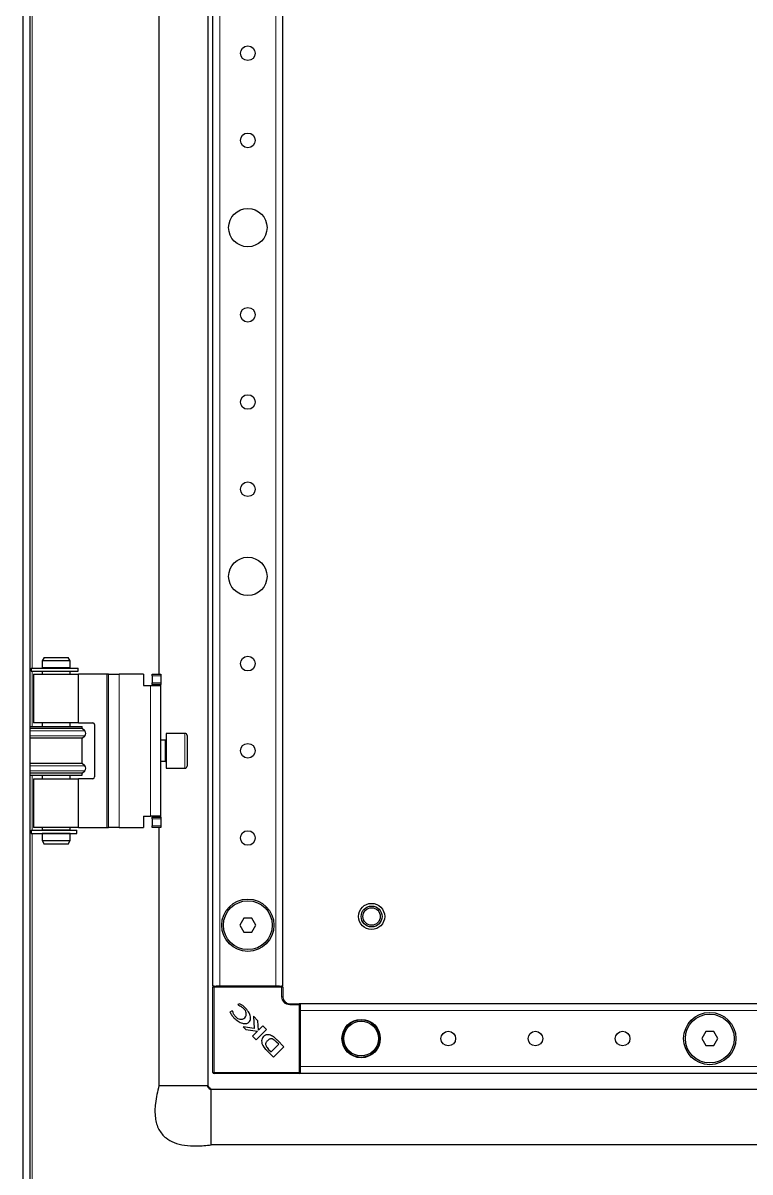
# Model space of a CAD drawing. Header units: millimetres. Extents: x -964 to 2908, y -1920 to 1219.
# Drawn here: x -619.4 to -410.9, y -1192 to -862.6 of the extents above; entities that cross this region are included whole.
import ezdxf

# ---------------------------------------------------------------- set-up
doc = ezdxf.new("R2010")
doc.units = ezdxf.units.MM

msp = doc.modelspace()

# ---------------------------------------------------------------- linework, layer by layer
at = {"color": 7, "linetype": 'Continuous', "lineweight": 25}
for p, q in [((-619.44, 756.28), (-619.44, -1198.72)), ((-617.44, 756.28), (-617.44, -1198.72)), ((-566.44, 724.78), (-566.44, -1167.22)), ((-564.94, -1138.72), (-564.94, 696.28)), ((-544.94, -1138.72), (-544.94, 696.28)), ((-580.44, -518.22), (-580.44, -1049.22)), ((-617.09, -1047.52), (-617.09, -1048.42)), ((-617.09, -1047.52), (-603.62, -1047.52)), ((-613.36, -1044.47), (-613.94, -1045.47)), ((-613.94, -1045.47), (-613.94, -1047.47)), ((-610.47, -1045.47), (-613.94, -1045.47)), ((-605.94, -1047.47), (-613.94, -1047.47)), ((-613.44, -1047.47), (-613.44, -1047.52)), ((-613.36, -1044.47), (-610.39, -1044.47)), ((-605.94, -1045.47), (-610.47, -1045.47)), ((-610.39, -1044.47), (-606.52, -1044.47)), ((-605.94, -1045.47), (-606.52, -1044.47)), ((-606.44, -1047.52), (-606.44, -1047.47)), ((-605.94, -1047.47), (-605.94, -1045.47)), ((-603.62, -1047.52), (-603.57, -1047.52)), ((-603.57, -1048.42), (-603.57, -1047.52)), ((-617.09, -1048.42), (-603.62, -1048.42)), ((-616.39, -1049.22), (-616.39, -1063.22)), ((-616.39, -1049.22), (-603.49, -1049.22)), ((-613.94, -1048.47), (-613.94, -1049.22)), ((-605.94, -1048.47), (-613.94, -1048.47)), ((-613.44, -1048.42), (-613.44, -1048.47)), ((-606.44, -1048.47), (-606.44, -1048.42)), ((-605.94, -1049.22), (-605.94, -1048.47)), ((-603.62, -1048.42), (-603.57, -1048.42)), ((-603.49, -1063.22), (-603.49, -1049.22)), ((-595.39, -1049.22), (-603.49, -1049.22)), ((-594.89, -1049.22), (-595.39, -1049.22)), ((-594.89, -1049.22), (-591.89, -1049.22)), ((-594.89, -1093.22), (-594.89, -1049.22)), ((-584.89, -1049.22), (-591.89, -1049.22)), ((-584.89, -1049.22), (-584.89, -1052.52)), ((-582.39, -1049.22), (-579.89, -1049.22)), ((-582.39, -1049.72), (-582.39, -1049.22)), ((-582.39, -1049.72), (-582.39, -1051.72)), ((-579.89, -1049.22), (-579.89, -1049.72)), ((-579.89, -1049.72), (-579.89, -1051.72)), ((-584.89, -1052.52), (-582.89, -1052.52)), ((-582.89, -1052.52), (-579.89, -1052.52)), ((-582.39, -1052.22), (-582.39, -1051.72)), ((-579.89, -1052.22), (-582.39, -1052.22)), ((-582.39, -1052.22), (-582.39, -1052.52)), ((-579.89, -1051.72), (-579.89, -1052.22)), ((-579.89, -1052.52), (-579.89, -1052.22)), ((-579.89, -1089.92), (-579.89, -1052.52)), ((-603.49, -1063.22), (-616.39, -1063.22)), ((-613.94, -1063.22), (-613.94, -1064.22)), ((-605.94, -1064.22), (-605.94, -1063.22)), ((-603.49, -1063.22), (-599.39, -1063.22)), ((-598.89, -1063.72), (-598.89, -1078.72)), ((-617.44, -1064.22), (-602.44, -1064.22)), ((-602.44, -1064.82), (-617.44, -1064.82)), ((-602.44, -1064.82), (-602.44, -1064.22)), ((-601.74, -1065.5), (-602.44, -1064.82)), ((-602.44, -1067.62), (-601.74, -1066.93)), ((-572.99, -1066.22), (-578.39, -1066.22)), ((-578.39, -1066.22), (-578.39, -1071.22)), ((-572.39, -1066.82), (-572.39, -1071.22)), ((-602.44, -1067.62), (-617.44, -1067.62)), ((-602.44, -1074.82), (-602.44, -1067.62)), ((-578.64, -1068.22), (-579.89, -1068.22)), ((-578.39, -1071.22), (-578.39, -1076.22)), ((-572.39, -1071.22), (-572.39, -1075.62)), ((-602.44, -1074.82), (-617.44, -1074.82)), ((-601.74, -1075.5), (-602.44, -1074.82)), ((-602.44, -1077.62), (-601.74, -1076.93)), ((-579.89, -1074.22), (-578.64, -1074.22)), ((-578.39, -1076.22), (-572.99, -1076.22)), ((-602.44, -1077.62), (-617.44, -1077.62)), ((-617.44, -1078.22), (-602.44, -1078.22)), ((-616.39, -1079.22), (-616.39, -1093.22)), ((-616.39, -1079.22), (-603.49, -1079.22)), ((-613.94, -1078.22), (-613.94, -1079.22)), ((-605.94, -1079.22), (-605.94, -1078.22)), ((-603.49, -1093.22), (-603.49, -1079.22)), ((-599.39, -1079.22), (-603.49, -1079.22)), ((-602.44, -1078.22), (-602.44, -1077.62)), ((-584.89, -1089.92), (-582.89, -1089.92)), ((-584.89, -1089.92), (-584.89, -1093.22)), ((-579.89, -1089.92), (-582.89, -1089.92)), ((-582.39, -1089.92), (-582.39, -1090.22)), ((-582.39, -1090.22), (-579.89, -1090.22)), ((-582.39, -1090.72), (-582.39, -1090.22)), ((-579.89, -1090.22), (-579.89, -1089.92)), ((-579.89, -1090.22), (-579.89, -1090.72)), ((-603.49, -1093.22), (-616.39, -1093.22)), ((-613.94, -1093.22), (-613.94, -1093.97)), ((-605.94, -1093.97), (-605.94, -1093.22)), ((-603.49, -1093.22), (-595.39, -1093.22)), ((-595.39, -1093.22), (-594.89, -1093.22)), ((-591.89, -1093.22), (-594.89, -1093.22)), ((-591.89, -1093.22), (-584.89, -1093.22)), ((-582.39, -1090.72), (-582.39, -1092.72)), ((-582.39, -1093.22), (-582.39, -1092.72)), ((-579.89, -1093.22), (-582.39, -1093.22)), ((-580.44, -1093.22), (-580.44, -1167.22)), ((-579.89, -1090.72), (-579.89, -1092.72)), ((-579.89, -1092.72), (-579.89, -1093.22)), ((-617.09, -1094.02), (-617.09, -1094.92)), ((-617.09, -1094.02), (-604.1, -1094.02)), ((-617.09, -1094.92), (-604.1, -1094.92)), ((-605.94, -1093.97), (-613.94, -1093.97)), ((-613.94, -1094.97), (-613.94, -1096.97)), ((-605.94, -1094.97), (-613.94, -1094.97)), ((-613.94, -1096.97), (-613.36, -1097.97)), ((-613.94, -1096.97), (-605.94, -1096.97)), ((-613.44, -1093.97), (-613.44, -1094.02)), ((-613.44, -1094.92), (-613.44, -1094.97)), ((-606.52, -1097.97), (-605.94, -1096.97)), ((-606.44, -1094.02), (-606.44, -1093.97)), ((-606.44, -1094.97), (-606.44, -1094.92)), ((-605.94, -1096.97), (-605.94, -1094.97)), ((-604.1, -1094.02), (-604.02, -1094.02)), ((-604.1, -1094.92), (-604.02, -1094.92)), ((-604.02, -1094.92), (-604.02, -1094.02)), ((-604.02, -1094.02), (-604, -1094.02)), ((-604.02, -1094.92), (-604, -1094.92)), ((-604, -1094.92), (-604, -1094.02)), ((-606.52, -1097.97), (-613.36, -1097.97)), ((-556.09, -1119.22), (-557.25, -1121.22)), ((-553.78, -1119.22), (-556.09, -1119.22)), ((-552.63, -1121.22), (-553.78, -1119.22)), ((-557.25, -1121.22), (-556.09, -1123.22)), ((-556.09, -1123.22), (-553.78, -1123.22)), ((-553.78, -1123.22), (-552.63, -1121.22)), ((-564.64, -1138.72), (-564.94, -1138.72)), ((-564.94, -1163.42), (-564.94, -1139.02)), ((-564.64, -1138.72), (-563.99, -1138.72)), ((-562.94, -1138.72), (-563.99, -1138.72)), ((-546.94, -1138.72), (-562.94, -1138.72)), ((-545.89, -1138.72), (-546.94, -1138.72)), ((-545.89, -1138.72), (-545.24, -1138.72)), ((-544.94, -1138.72), (-545.24, -1138.72)), ((-544.94, -1139.02), (-544.94, -1141.72)), ((-559.39, -1145.78), (-560.08, -1146.11)), ((-559.26, -1145.92), (-559.39, -1145.78)), ((-557.31, -1143.72), (-557.82, -1143.97)), ((-557.82, -1143.97), (-557.71, -1144.08)), ((-542.94, -1143.72), (-540.24, -1143.72)), ((-359.94, -1143.72), (-539.94, -1143.72)), ((-539.94, -1143.72), (-539.94, -1144.02)), ((-539.94, -1144.02), (-539.94, -1144.66)), ((-539.94, -1144.66), (-539.94, -1145.72)), ((-539.94, -1145.72), (-539.94, -1161.72)), ((-553.35, -1147.35), (-553.17, -1150.82)), ((-552.07, -1148.63), (-553.35, -1147.35)), ((-551.89, -1151.29), (-552.07, -1148.63)), ((-556.27, -1150.35), (-555.47, -1151.14)), ((-553.17, -1150.82), (-556.27, -1150.35)), ((-555.47, -1151.14), (-552.21, -1151.63)), ((-552.21, -1151.63), (-553.6, -1153.02)), ((-553.6, -1153.02), (-552.55, -1154.07)), ((-552.55, -1154.07), (-549.59, -1151.11)), ((-550.65, -1150.05), (-551.89, -1151.29)), ((-549.59, -1151.11), (-550.65, -1150.05)), ((-423.59, -1151.72), (-424.75, -1153.72)), ((-421.28, -1151.72), (-423.59, -1151.72)), ((-420.13, -1153.72), (-421.28, -1151.72)), ((-548.25, -1157.55), (-546.07, -1155.37)), ((-547.55, -1159.07), (-544.59, -1156.11)), ((-546.07, -1155.37), (-546.75, -1154.71)), ((-546.48, -1154.22), (-546.49, -1154.2)), ((-544.59, -1156.11), (-546.48, -1154.22)), ((-424.75, -1153.72), (-423.59, -1155.72)), ((-423.59, -1155.72), (-421.28, -1155.72)), ((-421.28, -1155.72), (-420.13, -1153.72)), ((-549.54, -1157.08), (-547.55, -1159.07)), ((-548.99, -1156.83), (-548.25, -1157.55)), ((-539.94, -1161.72), (-539.94, -1162.77)), ((-539.94, -1162.77), (-539.94, -1163.42)), ((-540.24, -1163.72), (-564.64, -1163.72)), ((-539.94, -1163.42), (-539.94, -1163.72)), ((-359.94, -1163.72), (-539.94, -1163.72)), ((-565.44, -1168.22), (-359.34, -1168.22)), ((-232.44, -1184.22), (-565.44, -1184.22))]:
    msp.add_line(p, q, dxfattribs=at)
at = {"color": 8, "linetype": 'Continuous', "lineweight": 18}
for p, q in [((-562.94, -1138.72), (-562.94, 696.28)), ((-546.94, -1138.72), (-546.94, 696.28)), ((-616.84, -1047.52), (-616.84, -519.92)), ((-603.62, -1047.52), (-603.62, -1048.42)), ((-616.84, -1064.22), (-616.84, -1048.42)), ((-595.39, -1049.22), (-595.39, -1093.22)), ((-591.89, -1093.22), (-591.89, -1049.22)), ((-579.89, -1049.72), (-582.39, -1049.72)), ((-582.89, -1089.92), (-582.89, -1052.52)), ((-582.39, -1051.72), (-579.89, -1051.72)), ((-601.74, -1065.5), (-617.44, -1065.5)), ((-601.74, -1066.93), (-617.44, -1066.93)), ((-572.99, -1071.22), (-572.99, -1066.22)), ((-578.64, -1074.22), (-578.64, -1068.22)), ((-572.99, -1076.22), (-572.99, -1071.22)), ((-601.74, -1075.5), (-617.44, -1075.5)), ((-601.74, -1076.93), (-617.44, -1076.93)), ((-616.84, -1094.02), (-616.84, -1078.22)), ((-579.89, -1090.72), (-582.39, -1090.72)), ((-582.39, -1092.72), (-579.89, -1092.72)), ((-616.84, -1196.12), (-616.84, -1094.92)), ((-604.1, -1094.02), (-604.1, -1094.92)), ((-564.94, -1139.02), (-564.64, -1139.02)), ((-564.64, -1138.72), (-564.64, -1139.02)), ((-564.64, -1139.02), (-564.64, -1163.42)), ((-545.24, -1139.02), (-564.64, -1139.02)), ((-545.24, -1138.72), (-545.24, -1139.02)), ((-545.24, -1141.72), (-545.24, -1139.02)), ((-545.24, -1139.02), (-544.94, -1139.02)), ((-544.94, -1141.72), (-545.24, -1141.72)), ((-542.94, -1143.72), (-542.94, -1144.02)), ((-540.24, -1144.02), (-542.94, -1144.02)), ((-540.24, -1143.72), (-540.24, -1144.02)), ((-540.24, -1163.42), (-540.24, -1144.02)), ((-540.24, -1144.02), (-539.94, -1144.02)), ((-359.94, -1145.72), (-539.94, -1145.72)), ((-359.94, -1161.72), (-539.94, -1161.72)), ((-564.64, -1163.42), (-564.94, -1163.42)), ((-564.64, -1163.42), (-540.24, -1163.42)), ((-564.64, -1163.42), (-564.64, -1163.72)), ((-540.24, -1163.42), (-540.24, -1163.72)), ((-540.24, -1163.42), (-539.94, -1163.42))]:
    msp.add_line(p, q, dxfattribs=at)
at = {"color": 7, "linetype": 'Continuous', "lineweight": 25}
for centre, radius in [((-554.94, -871.22), 2.1), ((-554.94, -896.22), 2.1), ((-554.94, -921.22), 5.5), ((-554.94, -946.22), 2.1), ((-554.94, -971.22), 2.1), ((-554.94, -996.22), 2.1), ((-554.94, -1021.22), 5.5), ((-554.94, -1046.22), 2.1), ((-554.94, -1071.22), 2.1), ((-554.94, -1096.22), 2.1), ((-554.94, -1121.22), 7.5), ((-554.94, -1121.22), 7), ((-519.44, -1118.72), 3.75), ((-519.44, -1118.72), 3), ((-519.44, -1118.72), 2.5), ((-422.44, -1153.72), 7.5), ((-522.44, -1153.72), 5.5), ((-522.44, -1153.72), 5), ((-422.44, -1153.72), 7), ((-497.44, -1153.72), 2.1), ((-472.44, -1153.72), 2.1), ((-447.44, -1153.72), 2.1)]:
    msp.add_circle(centre, radius, dxfattribs=at)
at = {"color": 8, "linetype": 'Continuous', "lineweight": 18}
msp.add_circle((-522.44, -1153.72), 5.3, dxfattribs=at)
at = {"color": 7, "linetype": 'Continuous', "lineweight": 25}
for centre, radius, start, end in [((-599.39, -1063.72), 0.5, 0, 90), ((-602.44, -1066.22), 1, 314.427, 45.573), ((-572.99, -1066.82), 0.6, 0, 90), ((-578.64, -1067.97), 0.25, 270, 0), ((-602.44, -1076.22), 1, 314.427, 45.573), ((-578.64, -1074.47), 0.25, 0, 90), ((-572.99, -1075.62), 0.6, 270, 0), ((-599.39, -1078.72), 0.5, 270, 0), ((-564.64, -1139.02), 0.3, 90, 180), ((-545.24, -1139.02), 0.3, 0, 90), ((-542.94, -1141.72), 2, 180, 270), ((-557.34, -1146.64), 1.94, 323.3097, 52.3464), ((-540.24, -1144.02), 0.3, 0, 90), ((-556.94, -1146.21), 1.97, 218.454, 305.887), ((-546.33, -1153.42), 4.87, 200.3445, 228.7777), ((-544.52, -1152.64), 6.12, 216.9888, 223.0744), ((-564.64, -1163.42), 0.3, 180, 270), ((-540.24, -1163.42), 0.3, 270, 0)]:
    msp.add_arc(centre, radius, start, end, dxfattribs=at)
at = {"color": 8, "linetype": 'Continuous', "lineweight": 18}
msp.add_arc((-542.94, -1141.72), 2.3, 180, 270, dxfattribs=at)
at = {"color": 7, "linetype": 'Continuous', "lineweight": 25}
for points, knots in [([(-560.08, -1146.11), (-559.9, -1146.45), (-559.56, -1147.08), (-559.07, -1147.61), (-558.85, -1147.85)], [0, 0, 0, 0, 0.5368, 1, 1, 1, 1]), ([(-558.49, -1147.43), (-558.7, -1147.17), (-559.08, -1146.72), (-559.2, -1146.16), (-559.26, -1145.92)], [0, 0, 0, 0, 0.5796082, 1, 1, 1, 1]), ([(-557.71, -1144.08), (-557.4, -1144.22), (-556.83, -1144.48), (-556.37, -1144.91), (-556.16, -1145.11)], [0, 0, 0, 0, 0.547643, 1, 1, 1, 1]), ([(-555.8, -1144.82), (-556.07, -1144.58), (-556.53, -1144.15), (-557.08, -1143.85), (-557.31, -1143.72)], [0, 0, 0, 0, 0.577653, 1, 1, 1, 1]), ([(-554.68, -1149.05), (-554.54, -1148.89), (-554.26, -1148.55), (-554.09, -1147.86), (-554.22, -1146.98), (-554.79, -1145.91), (-555.43, -1145.22), (-555.8, -1144.82)], [0, 0, 0, 0, 0.130532, 0.266031, 0.423997, 0.666819, 1, 1, 1, 1]), ([(-558.85, -1147.85), (-558.47, -1148.18), (-557.78, -1148.79), (-556.61, -1149.34), (-555.67, -1149.48), (-555.02, -1149.33), (-554.79, -1149.14), (-554.68, -1149.05)], [0, 0, 0, 0, 0.3156741, 0.5895198, 0.8131992, 0.9090264, 1, 1, 1, 1]), ([(-547.82, -1153.07), (-548.03, -1152.96), (-548.42, -1152.75), (-549.05, -1152.64), (-549.64, -1152.67), (-550.18, -1152.87), (-550.61, -1153.23), (-550.91, -1153.75), (-551.02, -1154.4), (-550.94, -1154.86), (-550.89, -1155.11)], [0, 0, 0, 0, 0.138091, 0.265455, 0.384013, 0.496103, 0.605759, 0.71979, 0.847662, 1, 1, 1, 1]), ([(-549.32, -1154.34), (-549.41, -1154.44), (-549.58, -1154.61), (-549.76, -1154.89), (-549.85, -1155.16), (-549.85, -1155.49), (-549.7, -1155.89), (-549.51, -1156.17), (-549.41, -1156.33)], [0, 0, 0, 0, 0.176808, 0.319231, 0.43938, 0.552395, 0.749205, 1, 1, 1, 1]), ([(-546.75, -1154.71), (-546.95, -1154.52), (-547.31, -1154.17), (-547.85, -1153.84), (-548.3, -1153.78), (-548.64, -1153.85), (-549, -1154.04), (-549.21, -1154.23), (-549.32, -1154.34)], [0, 0, 0, 0, 0.2746757, 0.5030419, 0.607381, 0.7165791, 0.8434117, 1, 1, 1, 1]), ([(-546.98, -1153.75), (-547.13, -1153.61), (-547.4, -1153.37), (-547.69, -1153.16), (-547.82, -1153.07)], [0, 0, 0, 0, 0.55183, 1, 1, 1, 1]), ([(-546.49, -1154.2), (-546.57, -1154.13), (-546.73, -1153.97), (-546.9, -1153.82), (-546.98, -1153.75)], [0, 0, 0, 0, 0.486421, 1, 1, 1, 1]), ([(-580.44, -1167.22), (-580.85, -1168.9), (-581.58, -1171.94), (-581.67, -1176.25), (-580.7, -1179.8), (-578.65, -1182.25), (-576.01, -1183.68), (-572.99, -1184.42), (-569.39, -1184.62), (-566.82, -1184.36), (-565.44, -1184.22)], [0, 0, 0, 0, 0.176067, 0.318225, 0.435596, 0.543482, 0.633889, 0.737152, 0.858183, 1, 1, 1, 1]), ([(-567.42, -1167.22), (-567.12, -1167.22), (-566.67, -1167.22), (-566.58, -1167.22), (-566.55, -1167.22)], [0, 0, 0, 0, 0.6491387, 1, 1, 1, 1]), ([(-565.44, -1168.38), (-565.54, -1168.37), (-565.68, -1168.35), (-565.83, -1168.28), (-565.92, -1168.22), (-565.97, -1168.16), (-566.01, -1168.08), (-566.04, -1168.01), (-566.11, -1167.84), (-566.28, -1167.76), (-566.43, -1167.53), (-566.46, -1167.33), (-566.48, -1167.22)], [0, 0, 0, 0, 0.146823, 0.202041, 0.247643, 0.28691, 0.323569, 0.360785, 0.40083, 0.628513, 0.79432, 1, 1, 1, 1]), ([(-565.44, -1168.22), (-565.66, -1168.07), (-566.07, -1167.8), (-566.32, -1167.4), (-566.44, -1167.22)], [0, 0, 0, 0, 0.556114, 1, 1, 1, 1]), ([(-565.44, -1184.22), (-565.44, -1184.19), (-565.44, -1184.12), (-565.44, -1183.48), (-565.44, -1182.02), (-565.44, -1179.83), (-565.44, -1177.82), (-565.44, -1176.22), (-565.44, -1174.61), (-565.44, -1172.61), (-565.44, -1170.43), (-565.44, -1168.92), (-565.44, -1168.52), (-565.44, -1168.38)], [0, 0, 0, 0, 0.069165, 0.1363, 0.267291, 0.398282, 0.465417, 0.534583, 0.603748, 0.670883, 0.801874, 0.932865, 1, 1, 1, 1])]:
    msp.add_open_spline(points, degree=3, knots=knots, dxfattribs=at)
for points in [[(-580.44, -1167.22), (-580.4, -1167.22), (-580.31, -1167.22), (-579.74, -1167.22), (-579.46, -1167.22)], [(-579.46, -1167.22), (-579.13, -1167.22), (-578.47, -1167.22), (-577.49, -1167.22), (-577.01, -1167.22)], [(-577.01, -1167.22), (-576.45, -1167.22), (-575.32, -1167.22), (-574.07, -1167.22), (-573.44, -1167.22)], [(-573.44, -1167.22), (-572.81, -1167.22), (-571.56, -1167.22), (-570.43, -1167.22), (-569.87, -1167.22)], [(-569.87, -1167.22), (-569.38, -1167.22), (-568.41, -1167.22), (-567.75, -1167.22), (-567.42, -1167.22)]]:
    msp.add_open_spline(points, degree=3, dxfattribs=at)

doc.saveas('drawing.dxf')
